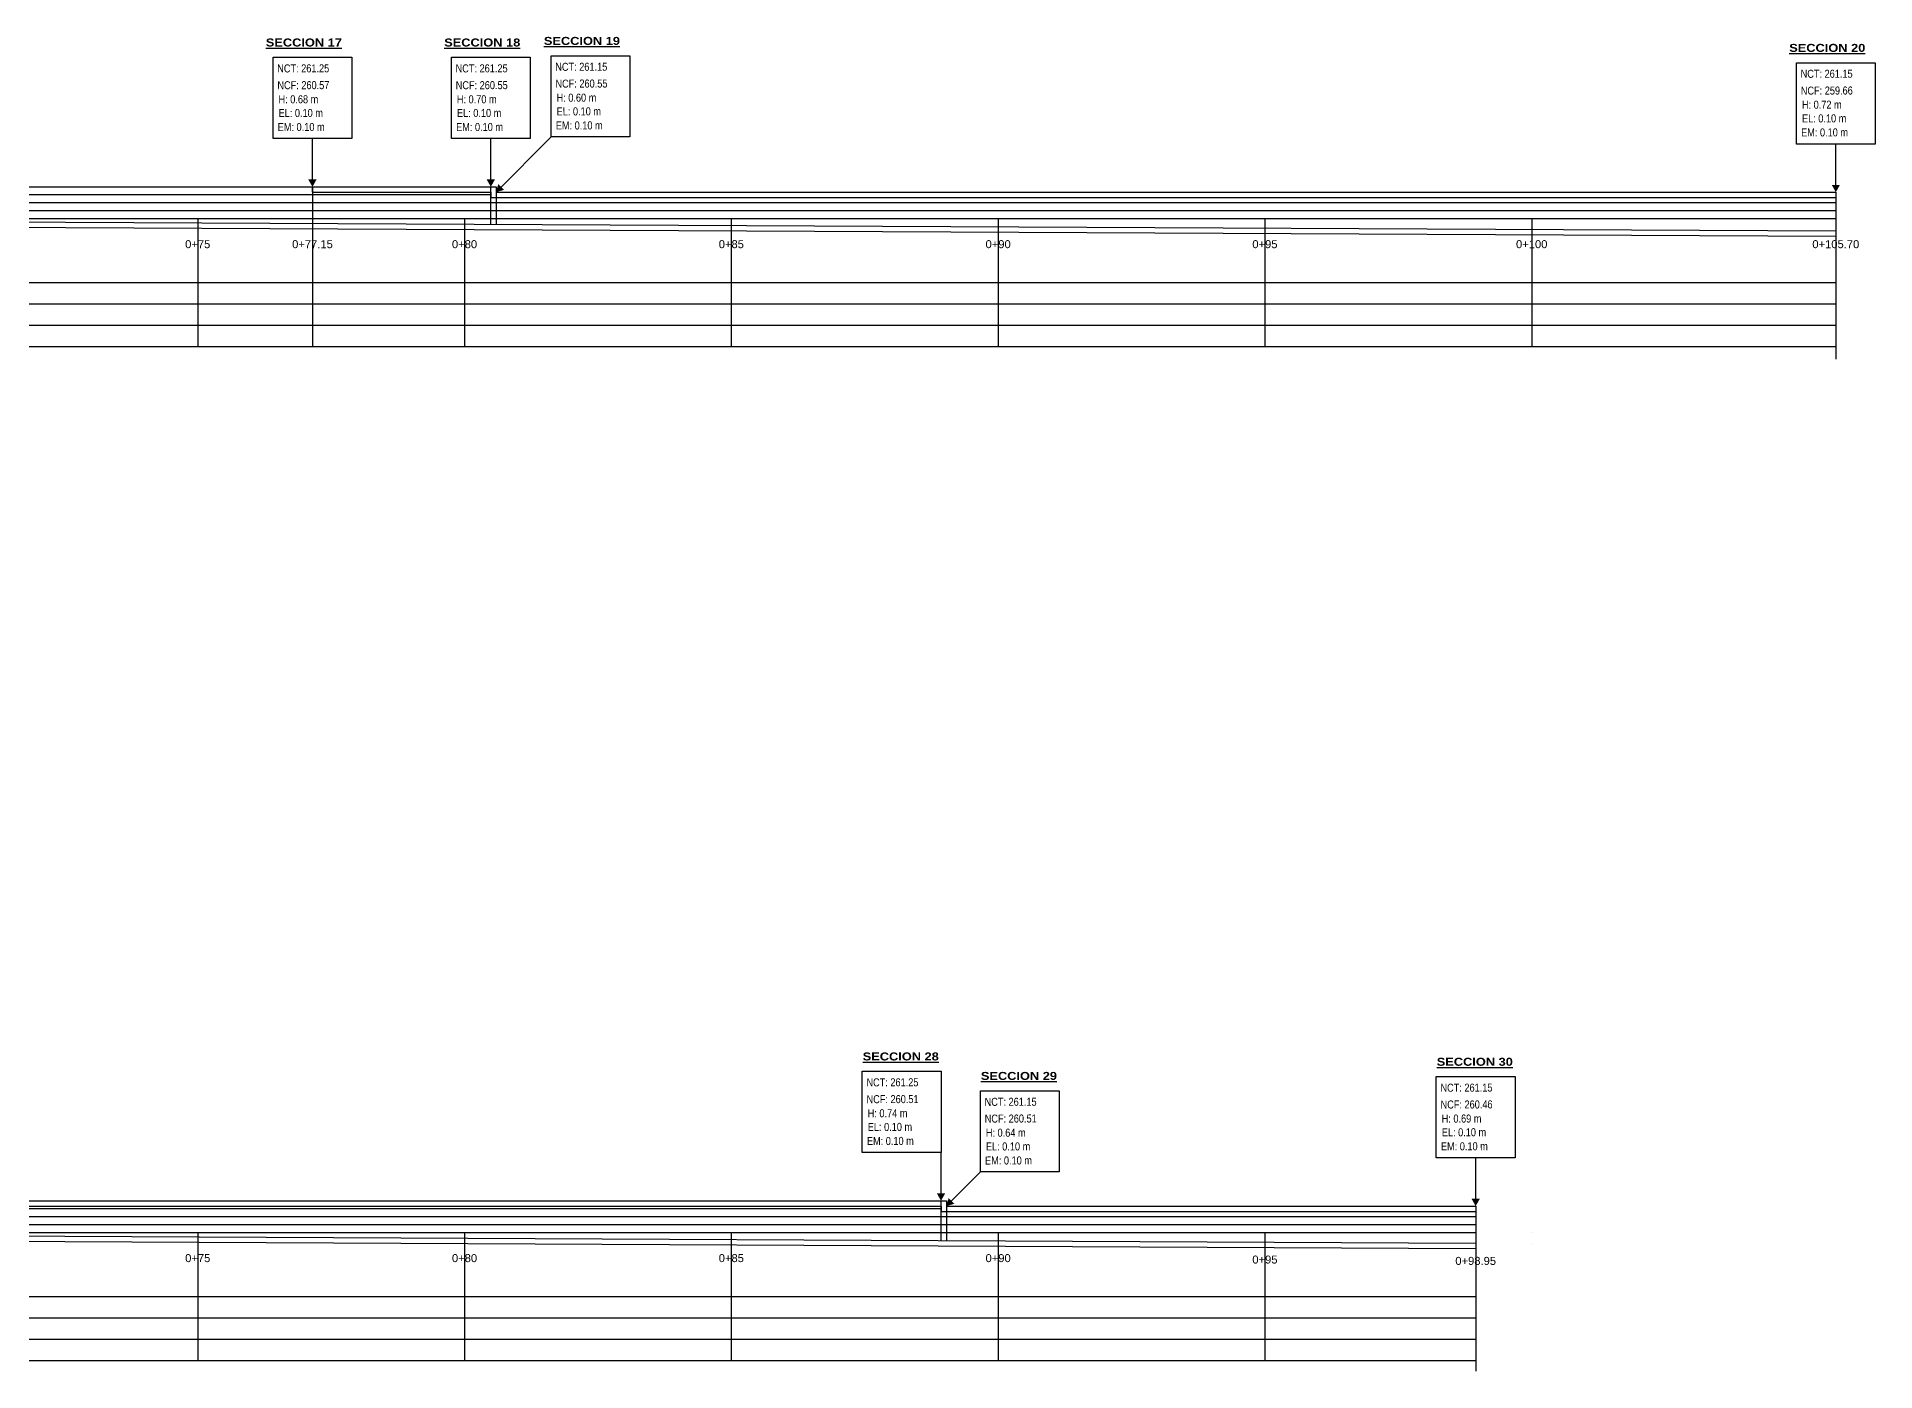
# Model space of a CAD drawing. Header units: millimetres. Extents: x 2085 to 2236, y 1365 to 1444.
# Drawn here: x 2160.34 to 2194.79, y 1389.17 to 1414.17 of the extents above; entities that cross this region are included whole.
import ezdxf
from ezdxf.enums import TextEntityAlignment as Align

# ---------------------------------------------------------------- set-up
doc = ezdxf.new("R2010")
doc.units = ezdxf.units.MM
doc.layers.add('ANNOTATION', color=7, linetype='Continuous')
doc.layers.add('GRID_TEXT', color=7, linetype='Continuous')
doc.layers.add('CUNETAS', color=5, linetype='Continuous', lineweight=0)
doc.layers.add('TEXTO', color=255, linetype='Continuous', lineweight=5)
doc.styles.add('MtXpl_Arial_Black', font='')
doc.styles.get("Standard").update_dxf_attribs({"font": 'arial.ttf'})
doc.styles.add('Swis721 Cn BT', font='swissc.ttf')
doc.styles.get('MtXpl_Arial_Black').set_extended_font_data('Arial Black')

msp = doc.modelspace()

# ---------------------------------------------------------------- hatches: boundary and pattern name
at = {"lineweight": -3}
h = msp.add_hatch(color=256, dxfattribs=at)
h.dxf.hatch_style = 1
h.paths.add_polyline_path([(2165.579, 1411.5), (2165.424, 1411.5), (2165.502, 1411.363)])
h = msp.add_hatch(color=256, dxfattribs=at)
h.dxf.hatch_style = 1
h.paths.add_polyline_path([(2168.922, 1411.5), (2168.767, 1411.5), (2168.845, 1411.363)])
h = msp.add_hatch(color=256, dxfattribs=at)
h.dxf.hatch_style = 1
h.paths.add_polyline_path([(2169.093, 1411.305), (2168.984, 1411.414), (2168.941, 1411.263)])
h = msp.add_hatch(color=256, dxfattribs=at)
h.dxf.hatch_style = 1
h.paths.add_polyline_path([(2194.129, 1411.399), (2193.975, 1411.399), (2194.052, 1411.262)])
h = msp.add_hatch(color=256, dxfattribs=at)
h.dxf.hatch_style = 1
h.paths.add_polyline_path([(2177.359, 1392.5), (2177.205, 1392.5), (2177.282, 1392.363)])
h = msp.add_hatch(color=256, dxfattribs=at)
h.dxf.hatch_style = 1
h.paths.add_polyline_path([(2177.533, 1392.306), (2177.424, 1392.415), (2177.382, 1392.263)])
h = msp.add_hatch(color=256, dxfattribs=at)
h.dxf.hatch_style = 1
h.paths.add_polyline_path([(2187.379, 1392.4), (2187.224, 1392.4), (2187.302, 1392.263)])

# ---------------------------------------------------------------- linework, layer by layer
at = {"color": 9, "lineweight": -3}
for p, q in [((2168.942, 1411.263), (2169.975, 1412.297)), ((2165.502, 1411.49), (2165.502, 1412.266)), ((2168.845, 1411.49), (2168.845, 1412.266)), ((2194.052, 1411.389), (2194.052, 1412.165)), ((2165.502, 1411.363), (2165.502, 1410.763)), ((2194.052, 1411.263), (2194.052, 1410.535)), ((2168.842, 1411.213), (2086.845, 1411.213)), ((2194.052, 1411.063), (2086.845, 1411.063)), ((2194.052, 1410.913), (2086.845, 1410.913)), ((2194.052, 1410.763), (2086.845, 1410.763)), ((2163.352, 1410.763), (2163.352, 1408.363)), ((2165.502, 1410.763), (2165.502, 1408.363)), ((2168.352, 1410.763), (2168.352, 1408.363)), ((2173.352, 1410.763), (2173.352, 1408.363)), ((2178.352, 1410.763), (2178.352, 1408.363)), ((2183.352, 1410.763), (2183.352, 1408.363)), ((2188.352, 1410.763), (2188.352, 1408.363)), ((2194.051, 1410.535), (2194.051, 1408.135)), ((2194.051, 1409.563), (2086.845, 1409.563)), ((2194.051, 1409.563), (2086.845, 1409.563)), ((2194.051, 1409.163), (2086.845, 1409.163)), ((2194.051, 1409.163), (2086.845, 1409.163)), ((2194.051, 1408.763), (2086.845, 1408.763)), ((2194.051, 1408.763), (2086.845, 1408.763)), ((2194.051, 1408.363), (2086.845, 1408.363)), ((2194.051, 1408.363), (2086.845, 1408.363)), ((2177.282, 1392.49), (2177.282, 1393.266)), ((2187.302, 1392.39), (2187.302, 1393.166)), ((2177.471, 1392.353), (2178.02, 1392.902)), ((2177.282, 1392.213), (2086.845, 1392.213)), ((2187.302, 1392.063), (2086.845, 1392.063)), ((2187.302, 1391.913), (2086.845, 1391.913)), ((2187.302, 1391.763), (2086.845, 1391.763)), ((2163.352, 1391.763), (2163.352, 1389.363)), ((2168.352, 1391.763), (2168.352, 1389.363)), ((2173.352, 1391.763), (2173.352, 1389.363)), ((2178.352, 1391.763), (2178.352, 1389.363)), ((2183.352, 1391.763), (2183.352, 1389.363)), ((2188.352, 1391.763), (2188.352, 1391.763)), ((2187.302, 1391.568), (2187.302, 1389.168)), ((2187.302, 1390.563), (2086.845, 1390.563)), ((2187.302, 1390.163), (2086.845, 1390.163)), ((2187.302, 1389.763), (2086.845, 1389.763)), ((2187.302, 1389.363), (2086.845, 1389.363))]:
    msp.add_line(p, q, dxfattribs=at)
at = {"color": 1, "lineweight": 30}
for p, q in [((2168.842, 1410.661), (2168.842, 1411.363)), ((2168.942, 1411.263), (2168.942, 1410.66)), ((2177.282, 1391.619), (2177.282, 1392.363)), ((2177.382, 1392.263), (2177.382, 1391.618)), ((2187.302, 1392.263), (2187.302, 1391.568))]:
    msp.add_line(p, q, dxfattribs=at)
at = {"color": 84, "lineweight": 30}
for p, q in [((2168.842, 1411.263), (2168.842, 1411.163)), ((2168.942, 1411.363), (2168.942, 1411.263)), ((2168.942, 1411.263), (2194.052, 1411.263)), ((2168.842, 1411.163), (2194.052, 1411.163)), ((2120.872, 1392.363), (2177.382, 1392.363)), ((2177.382, 1392.363), (2177.382, 1392.263)), ((2120.872, 1392.263), (2177.282, 1392.263)), ((2177.282, 1392.263), (2177.282, 1392.163)), ((2177.282, 1392.163), (2187.302, 1392.163)), ((2177.382, 1392.263), (2187.302, 1392.263))]:
    msp.add_line(p, q, dxfattribs=at)
at = {"color": 6, "lineweight": 30}
for p, q in [((2088.351, 1410.963), (2194.051, 1410.435)), ((2088.352, 1411.063), (2194.052, 1410.535)), ((2088.352, 1392.063), (2187.302, 1391.568)), ((2088.351, 1391.963), (2187.302, 1391.468)), ((2188.352, 1391.563), (2188.352, 1391.563))]:
    msp.add_line(p, q, dxfattribs=at)
at = {"lineweight": -3}
for points in [[(2164.764, 1413.79), (2166.24, 1413.79), (2166.24, 1412.266), (2164.764, 1412.266)], [(2168.107, 1413.79), (2169.582, 1413.79), (2169.582, 1412.266), (2168.107, 1412.266)], [(2169.975, 1413.82), (2171.451, 1413.82), (2171.451, 1412.297), (2169.975, 1412.297)], [(2193.314, 1413.689), (2194.79, 1413.689), (2194.79, 1412.165), (2193.314, 1412.165)], [(2175.806, 1394.79), (2177.282, 1394.79), (2177.282, 1393.266), (2175.806, 1393.266)], [(2178.02, 1394.425), (2179.496, 1394.425), (2179.496, 1392.902), (2178.02, 1392.902)], [(2186.564, 1394.69), (2188.039, 1394.69), (2188.039, 1393.166), (2186.564, 1393.166)]]:
    msp.add_lwpolyline(points, close=True, dxfattribs=at)
at = {"layer": 'CUNETAS', "color": 5, "lineweight": 30}
msp.add_line((2107.502, 1411.363), (2165.502, 1411.363), dxfattribs=at)
at = {"layer": 'CUNETAS', "color": 84, "lineweight": 30}
msp.add_line((2165.502, 1411.263), (2165.502, 1411.363), dxfattribs=at)
at = {"layer": 'CUNETAS', "color": 84, "lineweight": 30, "flags": 128}
for points in [[(2165.502, 1411.363), (2168.942, 1411.363)], [(2165.502, 1411.263), (2168.842, 1411.263)]]:
    msp.add_lwpolyline(points, dxfattribs=at)
at = {"layer": 'CUNETAS', "color": 1, "lineweight": 30, "flags": 128}
for points in [[(2165.502, 1411.363), (2165.502, 1410.677)], [(2194.052, 1411.263), (2194.052, 1410.535)]]:
    msp.add_lwpolyline(points, dxfattribs=at)

# ---------------------------------------------------------------- texts
at = {"layer": 'ANNOTATION', "lineweight": -3, "style": 'Swis721 Cn BT'}
for s, p in [('NCT: 261.15', (2170.053, 1413.611)), ('NCT: 261.25', (2164.842, 1413.581)), ('NCF: 260.57', (2164.845, 1413.266)), ('NCT: 261.25', (2168.185, 1413.581)), ('NCF: 260.55', (2168.187, 1413.266)), ('NCF: 260.55', (2170.056, 1413.296)), ('NCT: 261.15', (2193.392, 1413.48)), ('H: 0.68 m', (2164.866, 1413.002)), ('H: 0.70 m', (2168.208, 1413.002)), ('H: 0.60 m', (2170.077, 1413.032)), ('NCF: 259.66', (2193.395, 1413.165)), ('EL: 0.10 m   ', (2164.867, 1412.745)), ('EL: 0.10 m   ', (2168.21, 1412.745)), ('EL: 0.10 m   ', (2170.078, 1412.775)), ('H: 0.72 m', (2193.416, 1412.901)), ('EL: 0.10 m   ', (2193.417, 1412.644)), ('EM: 0.10 m   ', (2164.851, 1412.482)), ('EM: 0.10 m   ', (2168.194, 1412.482)), ('EM: 0.10 m   ', (2170.062, 1412.512)), ('EM: 0.10 m   ', (2193.401, 1412.381)), ('NCT: 261.25', (2175.884, 1394.581)), ('NCT: 261.15', (2186.642, 1394.481)), ('NCF: 260.51', (2175.887, 1394.266)), ('H: 0.74 m', (2175.908, 1394.002)), ('NCT: 261.15', (2178.099, 1394.216)), ('NCF: 260.46', (2186.644, 1394.166)), ('EL: 0.10 m   ', (2175.909, 1393.745)), ('NCF: 260.51', (2178.101, 1393.902)), ('H: 0.64 m', (2178.122, 1393.637)), ('H: 0.69 m', (2186.665, 1393.902)), ('EL: 0.10 m   ', (2186.667, 1393.645)), ('EM: 0.10 m   ', (2175.893, 1393.482)), ('EL: 0.10 m   ', (2178.123, 1393.38)), ('EM: 0.10 m   ', (2186.651, 1393.382)), ('EM: 0.10 m   ', (2178.107, 1393.117))]:
    msp.add_text(s, height=0.15, rotation=0.15, dxfattribs=at).set_placement(p, align=Align.MIDDLE_LEFT)
at = {"layer": 'GRID_TEXT', "color": 7, "lineweight": -3}
for s, p in [('0+75', (2163.352, 1410.363)), ('0+77.15', (2165.502, 1410.363)), ('0+80', (2168.352, 1410.363)), ('0+85', (2173.352, 1410.363)), ('0+90', (2178.352, 1410.363)), ('0+95', (2183.352, 1410.363)), ('0+100', (2188.352, 1410.363)), ('0+105.70', (2194.051, 1410.363)), ('0+75', (2163.352, 1391.363)), ('0+80', (2168.352, 1391.363)), ('0+85', (2173.352, 1391.363)), ('0+90', (2178.352, 1391.363)), ('0+95', (2183.352, 1391.336)), ('0+98.95', (2187.302, 1391.311))]:
    msp.add_text(s, height=0.15, dxfattribs=at).set_placement(p, align=Align.TOP_CENTER)
at = {"layer": 'TEXTO', "color": 18, "lineweight": -3, "true_color": 0x000000, "style": 'MtXpl_Arial_Black'}
for s, p in [('%%USECCION 17', (2164.628, 1413.992)), ('%%USECCION 18', (2167.971, 1413.992)), ('%%USECCION 19', (2169.839, 1414.022)), ('%%USECCION 20', (2193.178, 1413.891)), ('%%USECCION 28', (2175.814, 1394.992)), ('%%USECCION 29', (2178.029, 1394.627)), ('%%USECCION 30', (2186.572, 1394.892))]:
    msp.add_text(s, height=0.15, dxfattribs=at).set_placement(p)

doc.saveas('drawing.dxf')
